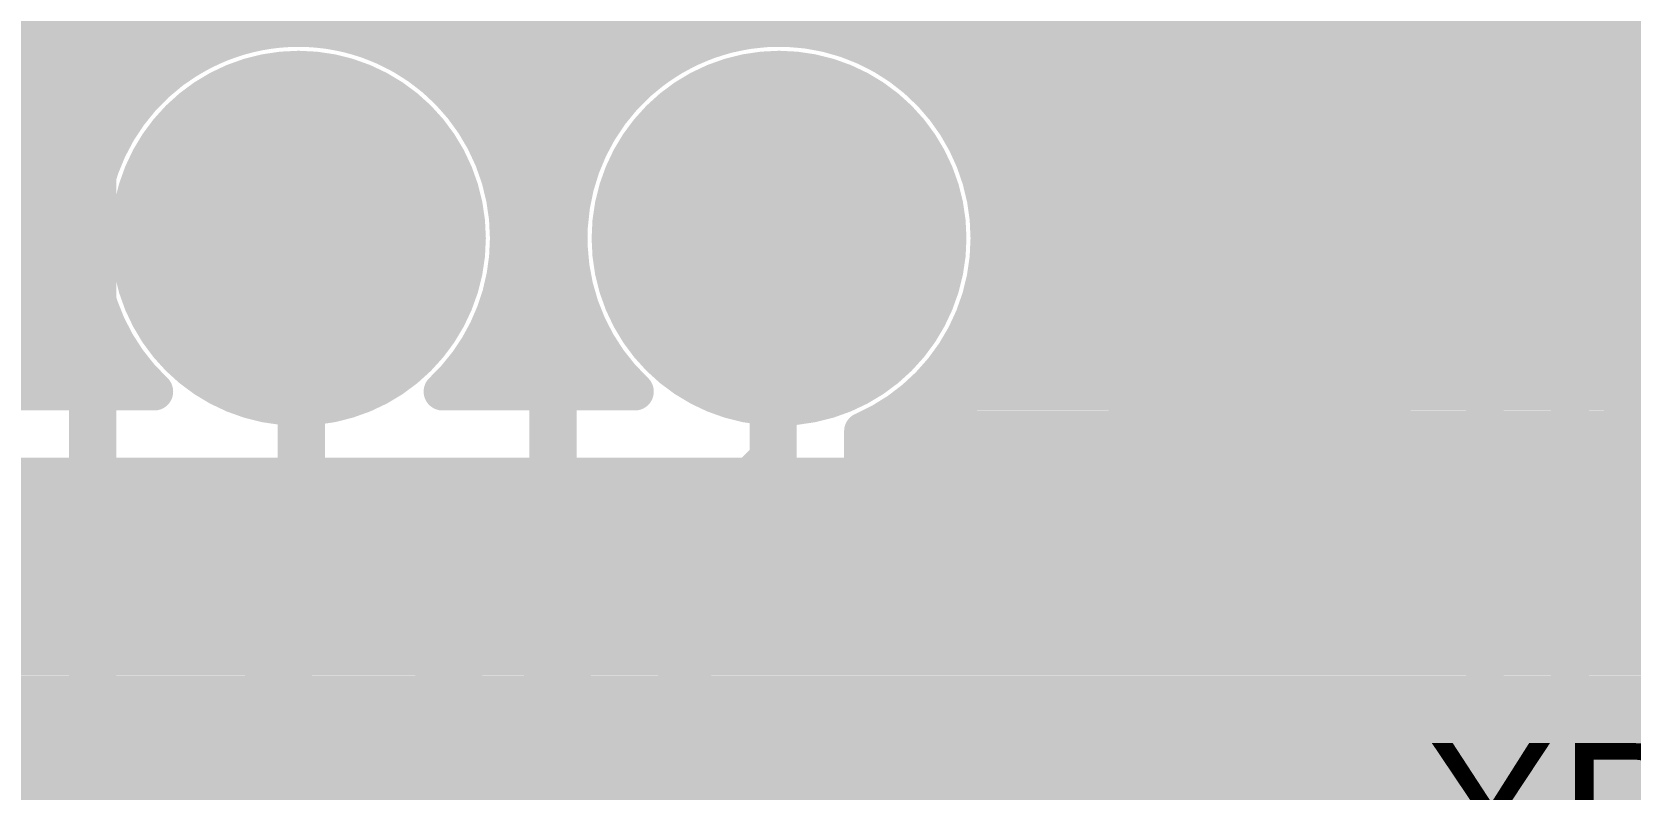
# Model space of a CAD drawing. Header units: millimetres. Extents: x 0.11 to 5.67, y 0.55 to 4.24.
# Drawn here: x 4.7873 to 5.1198, y 2.1053 to 2.2628 of the extents above; entities that cross this region are included whole.
import ezdxf

# ---------------------------------------------------------------- set-up
doc = ezdxf.new("R2010")
doc.units = ezdxf.units.MM
doc.header["$MEASUREMENT"] = 0
for name, color, linetype in [('BottomLayer', 5, 'Continuous'), ('BottomSolder', 6, 'Continuous'), ('InternalPlane1', 76, 'Continuous'), ('InternalPlane2', 16, 'Continuous'), ('MultiLayer', 9, 'Continuous'), ('PadHoleLayer', 156, 'Continuous'), ('TopLayer', 1, 'Continuous'), ('TopOverlay', 2, 'Continuous'), ('TopSolder', 216, 'Continuous')]:
    doc.layers.add(name, color=color, linetype=linetype)

# ---------------------------------------------------------------- blocks, each defined once
blk = doc.blocks.new('PBD16_44')
at = {"layer": 'BottomLayer', "const_width": 0.03}
for points in [[(-0.015, 0.1, 1), (0.015, 0.1, 1)], [(0.085, 0.1, 1), (0.115, 0.1, 1)], [(0.185, 0.1, 1), (0.215, 0.1, 1)], [(0.285, 0.1, 1), (0.315, 0.1, 1)]]:
    blk.add_lwpolyline(points, format="xyb", close=True, dxfattribs=at)
at = {"layer": 'BottomSolder', "const_width": 0.03197}
for points in [[(-0.01598, 0.1, 1), (0.01598, 0.1, 1)], [(0.08402, 0.1, 1), (0.11598, 0.1, 1)], [(0.18402, 0.1, 1), (0.21598, 0.1, 1)], [(0.28402, 0.1, 1), (0.31598, 0.1, 1)]]:
    blk.add_lwpolyline(points, format="xyb", close=True, dxfattribs=at)
at = {"layer": 'InternalPlane1', "const_width": 0.01181}
for points in [[(-0.02203, 0.14324, -0.240079), (0.02203, 0.14324)], [(0.04324, 0.12203, -0.240079), (0.04324, 0.07797)], [(0.35676, 0.07797, -0.240079), (0.35676, 0.12203)], [(0.02203, 0.05676, -0.240079), (-0.02203, 0.05676)]]:
    blk.add_lwpolyline(points, format="xyb", dxfattribs=at)
at = {"layer": 'InternalPlane1'}
for points, const_width in [([(0.01908, 0.14324, 1), (0.02498, 0.14324, 1)], 0.00591), ([(0.0805, 0.1, 1), (0.1195, 0.1, 1)], 0.039), ([(0.1805, 0.1, 1), (0.2195, 0.1, 1)], 0.039), ([(0.2805, 0.1, 1), (0.3195, 0.1, 1)], 0.039), ([(0.04029, 0.12203, 1), (0.04619, 0.12203, 1)], 0.00591), ([(0.35381, 0.12203, 1), (0.35971, 0.12203, 1)], 0.00591), ([(0.04029, 0.07797, 1), (0.04619, 0.07797, 1)], 0.00591), ([(0.35381, 0.07797, 1), (0.35971, 0.07797, 1)], 0.00591), ([(0.01908, 0.05676, 1), (0.02498, 0.05676, 1)], 0.00591)]:
    blk.add_lwpolyline(points, format="xyb", close=True, dxfattribs=dict(at, const_width=const_width))
at = {"layer": 'InternalPlane2', "const_width": 0.039}
for points in [[(-0.0195, 0.1, 1), (0.0195, 0.1, 1)], [(0.0805, 0.1, 1), (0.1195, 0.1, 1)], [(0.1805, 0.1, 1), (0.2195, 0.1, 1)], [(0.2805, 0.1, 1), (0.3195, 0.1, 1)]]:
    blk.add_lwpolyline(points, format="xyb", close=True, dxfattribs=at)
at = {"layer": 'MultiLayer', "const_width": 0.03}
for points in [[(-0.015, 0.1, 1), (0.015, 0.1, 1)], [(0.085, 0.1, 1), (0.115, 0.1, 1)], [(0.185, 0.1, 1), (0.215, 0.1, 1)], [(0.285, 0.1, 1), (0.315, 0.1, 1)]]:
    blk.add_lwpolyline(points, format="xyb", close=True, dxfattribs=at)
at = {"layer": 'PadHoleLayer', "const_width": 0.019}
for points in [[(0.0905, 0.1, 1), (0.1095, 0.1, 1)], [(0.1905, 0.1, 1), (0.2095, 0.1, 1)], [(0.2905, 0.1, 1), (0.3095, 0.1, 1)]]:
    blk.add_lwpolyline(points, format="xyb", close=True, dxfattribs=at)
at = {"layer": 'TopLayer', "const_width": 0.03}
for points in [[(-0.015, 0.1, 1), (0.015, 0.1, 1)], [(0.085, 0.1, 1), (0.115, 0.1, 1)], [(0.185, 0.1, 1), (0.215, 0.1, 1)], [(0.285, 0.1, 1), (0.315, 0.1, 1)]]:
    blk.add_lwpolyline(points, format="xyb", close=True, dxfattribs=at)
at = {"layer": 'TopOverlay', "const_width": 0.01}
blk.add_lwpolyline([(0.775, 0.175), (-0.085, 0.175)], dxfattribs=at)
at = {"layer": 'TopSolder', "const_width": 0.03197}
for points in [[(-0.01598, 0.1, 1), (0.01598, 0.1, 1)], [(0.08402, 0.1, 1), (0.11598, 0.1, 1)], [(0.18402, 0.1, 1), (0.21598, 0.1, 1)], [(0.28402, 0.1, 1), (0.31598, 0.1, 1)]]:
    blk.add_lwpolyline(points, format="xyb", close=True, dxfattribs=at)

msp = doc.modelspace()

# ---------------------------------------------------------------- linework, layer by layer
at = {"layer": 'BottomLayer'}
for points, const_width in [([(4.79993, 2.11883), (4.79993, 2.27667)], 0.00984), ([(4.91437, 2.26466), (4.92827, 2.27855)], 0.00787), ([(4.87697, 2.24715), (4.87697, 2.2724)], 0.00787), ([(4.89567, 2.15059), (4.89567, 2.2724)], 0.00984), ([(4.81864, 2.25644), (4.81864, 2.26892)], 0.00787), ([(4.81864, 2.26673), (4.87697, 2.26673)], 0.00787), ([(4.91437, 2.25325), (4.91437, 2.26466)], 0.00787), ([(4.91644, 2.26673), (5.40945, 2.26673)], 0.00787), ([(4.81864, 2.25885), (4.82277, 2.25885)], 0.00787), ([(4.86267, 2.25885), (4.87697, 2.25885)], 0.00787), ([(4.91437, 2.25885), (4.92277, 2.25885)], 0.00787), ([(4.96267, 2.25885), (5.02277, 2.25885)], 0.00787), ([(5.06267, 2.25885), (5.12757, 2.25885)], 0.00787), ([(4.87353, 2.25098), (4.87697, 2.25098)], 0.00787), ([(4.97353, 2.25098), (5.0119, 2.25098)], 0.00787), ([(5.07353, 2.25098), (5.11477, 2.25098)], 0.00787), ([(4.97983, 2.2431), (5.0056, 2.2431)], 0.00787), ([(5.07983, 2.2431), (5.10795, 2.2431)], 0.00787), ([(4.98372, 2.23523), (5.00172, 2.23523)], 0.00787), ([(5.08372, 2.23523), (5.10382, 2.23523)], 0.00787), ([(4.98585, 2.22736), (4.99958, 2.22736)], 0.00787), ([(5.08585, 2.22736), (5.10158, 2.22736)], 0.00787), ([(5.10484, 2.21988), (5.14272, 2.21988)], 0.01969), ([(4.84331, 2.13366), (4.84331, 2.22004)], 0.00984), ([(4.9415, 2.21823), (4.94331, 2.22004)], 0.00984), ([(4.9415, 2.17378), (4.9415, 2.21823)], 0.00984), ([(4.98649, 2.21948), (4.99894, 2.21948)], 0.00787), ([(5.08649, 2.21948), (5.10091, 2.21948)], 0.00787), ([(4.98571, 2.21161), (4.99973, 2.21161)], 0.00787), ([(5.08571, 2.21161), (5.10173, 2.21161)], 0.00787), ([(4.98341, 2.20373), (5.00202, 2.20373)], 0.00787), ([(5.08341, 2.20373), (5.10415, 2.20373)], 0.00787), ([(4.97932, 2.19586), (5.00612, 2.19586)], 0.00787), ([(5.07932, 2.19586), (5.10849, 2.19586)], 0.00787), ([(4.9727, 2.18799), (5.01273, 2.18799)], 0.00787), ([(5.0727, 2.18799), (5.11568, 2.18799)], 0.00787), ([(4.9602, 2.17378), (4.9602, 2.17974)], 0.00787), ([(4.96102, 2.18011), (5.02441, 2.18011)], 0.00787), ([(5.06102, 2.18011), (5.12981, 2.18011)], 0.00787), ([(4.82382, 2.0561), (4.9415, 2.17378)], 0.00984), ([(4.96013, 2.17224), (5.40945, 2.17224)], 0.00787), ([(4.95765, 2.16436), (5.40945, 2.16436)], 0.00787), ([(4.84252, 2.04836), (4.95472, 2.16056)], 0.00787), ([(4.95065, 2.15649), (5.40945, 2.15649)], 0.00787), ([(4.79921, 2.05413), (4.89567, 2.15059)], 0.00984), ([(4.94278, 2.14862), (5.40945, 2.14862)], 0.00787), ([(4.93491, 2.14074), (5.40945, 2.14074)], 0.00787), ([(4.77264, 2.06299), (4.84331, 2.13366)], 0.00984), ([(4.92703, 2.13287), (5.40945, 2.13287)], 0.00787), ([(4.91916, 2.12499), (5.40945, 2.12499)], 0.00787), ([(4.74311, 2.06201), (4.79993, 2.11883)], 0.00984), ([(4.91128, 2.11712), (5.40945, 2.11712)], 0.00787), ([(4.90341, 2.10925), (5.40945, 2.10925)], 0.00787), ([(4.89554, 2.10137), (5.40945, 2.10137)], 0.00787)]:
    msp.add_lwpolyline(points, dxfattribs=dict(at, const_width=const_width))
for points, const_width in [([(4.9124, 2.26466, 1), (4.91634, 2.26466, 1)], 0.00394), ([(4.9124, 2.26466, 1), (4.91634, 2.26466, 1)], 0.00394), ([(5.0865, 2.21988, 1), (4.99894, 2.21988, 1)], 0.00787), ([(5.18453, 2.21988, 1), (5.10091, 2.21988, 1)], 0.00787), ([(4.81667, 2.25885, 1), (4.8206, 2.25885, 1)], 0.00394), ([(4.8208, 2.25885, 1), (4.82474, 2.25885, 1)], 0.00394), ([(4.8607, 2.25885, 1), (4.86463, 2.25885, 1)], 0.00394), ([(4.875, 2.25885, 1), (4.87894, 2.25885, 1)], 0.00394), ([(4.9124, 2.25885, 1), (4.91634, 2.25885, 1)], 0.00394), ([(4.9208, 2.25885, 1), (4.92474, 2.25885, 1)], 0.00394), ([(4.9607, 2.25885, 1), (4.96463, 2.25885, 1)], 0.00394), ([(5.0208, 2.25885, 1), (5.02474, 2.25885, 1)], 0.00394), ([(5.0607, 2.25885, 1), (5.06463, 2.25885, 1)], 0.00394), ([(4.81667, 2.25644, 1), (4.8206, 2.25644, 1)], 0.00394), ([(4.81667, 2.25644, 1), (4.8206, 2.25644, 1)], 0.00394), ([(4.87156, 2.25098, 1), (4.8755, 2.25098, 1)], 0.00394), ([(4.875, 2.25098, 1), (4.87894, 2.25098, 1)], 0.00394), ([(4.9124, 2.25325, 1), (4.91634, 2.25325, 1)], 0.00394), ([(4.9124, 2.25325, 1), (4.91634, 2.25325, 1)], 0.00394), ([(4.97156, 2.25098, 1), (4.9755, 2.25098, 1)], 0.00394), ([(5.00993, 2.25098, 1), (5.01387, 2.25098, 1)], 0.00394), ([(5.07156, 2.25098, 1), (5.0755, 2.25098, 1)], 0.00394), ([(5.1128, 2.25098, 1), (5.11674, 2.25098, 1)], 0.00394), ([(4.875, 2.24715, 1), (4.87894, 2.24715, 1)], 0.00394), ([(4.875, 2.24715, 1), (4.87894, 2.24715, 1)], 0.00394), ([(4.97786, 2.2431, 1), (4.9818, 2.2431, 1)], 0.00394), ([(5.00364, 2.2431, 1), (5.00757, 2.2431, 1)], 0.00394), ([(5.07786, 2.2431, 1), (5.0818, 2.2431, 1)], 0.00394), ([(5.10598, 2.2431, 1), (5.10992, 2.2431, 1)], 0.00394), ([(4.98175, 2.23523, 1), (4.98569, 2.23523, 1)], 0.00394), ([(4.99975, 2.23523, 1), (5.00368, 2.23523, 1)], 0.00394), ([(5.08175, 2.23523, 1), (5.08569, 2.23523, 1)], 0.00394), ([(5.10186, 2.23523, 1), (5.10579, 2.23523, 1)], 0.00394), ([(4.98388, 2.22736, 1), (4.98782, 2.22736, 1)], 0.00394), ([(4.99761, 2.22736, 1), (5.00155, 2.22736, 1)], 0.00394), ([(5.08388, 2.22736, 1), (5.08782, 2.22736, 1)], 0.00394), ([(5.09961, 2.22736, 1), (5.10355, 2.22736, 1)], 0.00394), ([(5.09992, 2.21988, 1), (5.10976, 2.21988, 1)], 0.00984), ([(4.84085, 2.22004, 1), (4.84577, 2.22004, 1)], 0.00492), ([(4.94085, 2.22004, 1), (4.94577, 2.22004, 1)], 0.00492), ([(4.93904, 2.21823, 1), (4.94396, 2.21823, 1)], 0.00492), ([(4.93904, 2.21823, 1), (4.94396, 2.21823, 1)], 0.00492), ([(4.98453, 2.21988, 1), (4.98846, 2.21988, 1)], 0.00394), ([(4.98453, 2.21988, 1), (4.98846, 2.21988, 1)], 0.00394), ([(4.98453, 2.21948, 1), (4.98846, 2.21948, 1)], 0.00394), ([(4.99697, 2.21988, 1), (5.00091, 2.21988, 1)], 0.00394), ([(4.99697, 2.21948, 1), (5.00091, 2.21948, 1)], 0.00394), ([(5.08453, 2.21988, 1), (5.08846, 2.21988, 1)], 0.00394), ([(5.08453, 2.21948, 1), (5.08846, 2.21948, 1)], 0.00394), ([(5.09894, 2.21988, 1), (5.10287, 2.21988, 1)], 0.00394), ([(5.09894, 2.21948, 1), (5.10288, 2.21948, 1)], 0.00394), ([(4.98374, 2.21161, 1), (4.98768, 2.21161, 1)], 0.00394), ([(4.99776, 2.21161, 1), (5.00169, 2.21161, 1)], 0.00394), ([(5.08374, 2.21161, 1), (5.08768, 2.21161, 1)], 0.00394), ([(5.09976, 2.21161, 1), (5.1037, 2.21161, 1)], 0.00394), ([(4.98144, 2.20373, 1), (4.98538, 2.20373, 1)], 0.00394), ([(5.00006, 2.20373, 1), (5.00399, 2.20373, 1)], 0.00394), ([(5.08144, 2.20373, 1), (5.08538, 2.20373, 1)], 0.00394), ([(5.10218, 2.20373, 1), (5.10612, 2.20373, 1)], 0.00394), ([(4.97735, 2.19586, 1), (4.98129, 2.19586, 1)], 0.00394), ([(5.00415, 2.19586, 1), (5.00808, 2.19586, 1)], 0.00394), ([(5.07735, 2.19586, 1), (5.08129, 2.19586, 1)], 0.00394), ([(5.10653, 2.19586, 1), (5.11046, 2.19586, 1)], 0.00394), ([(4.97074, 2.18799, 1), (4.97467, 2.18799, 1)], 0.00394), ([(5.01076, 2.18799, 1), (5.0147, 2.18799, 1)], 0.00394), ([(5.07074, 2.18799, 1), (5.07467, 2.18799, 1)], 0.00394), ([(5.11371, 2.18799, 1), (5.11765, 2.18799, 1)], 0.00394), ([(4.95823, 2.17974, 1), (4.96217, 2.17974, 1)], 0.00394), ([(4.95823, 2.17974, 1), (4.96217, 2.17974, 1)], 0.00394), ([(4.95905, 2.18011, 1), (4.96299, 2.18011, 1)], 0.00394), ([(5.02244, 2.18011, 1), (5.02638, 2.18011, 1)], 0.00394), ([(5.05905, 2.18011, 1), (5.06299, 2.18011, 1)], 0.00394), ([(4.93904, 2.17378, 1), (4.94396, 2.17378, 1)], 0.00492), ([(4.93904, 2.17378, 1), (4.94396, 2.17378, 1)], 0.00492), ([(4.95816, 2.17224, 1), (4.9621, 2.17224, 1)], 0.00394), ([(4.95823, 2.17378, 1), (4.96217, 2.17378, 1)], 0.00394), ([(4.95823, 2.17378, 1), (4.96217, 2.17378, 1)], 0.00394), ([(4.95823, 2.17378, 1), (4.96217, 2.17378, 1)], 0.00394), ([(4.95569, 2.16436, 1), (4.95962, 2.16436, 1)], 0.00394), ([(4.95275, 2.16056, 1), (4.95669, 2.16056, 1)], 0.00394), ([(4.95275, 2.16056, 1), (4.95669, 2.16056, 1)], 0.00394), ([(4.95275, 2.16056, 1), (4.95669, 2.16056, 1)], 0.00394), ([(4.94869, 2.15649, 1), (4.95262, 2.15649, 1)], 0.00394), ([(4.89321, 2.15059, 1), (4.89813, 2.15059, 1)], 0.00492), ([(4.89321, 2.15059, 1), (4.89813, 2.15059, 1)], 0.00492), ([(4.94081, 2.14862, 1), (4.94475, 2.14862, 1)], 0.00394), ([(4.93294, 2.14074, 1), (4.93687, 2.14074, 1)], 0.00394), ([(4.84085, 2.13366, 1), (4.84577, 2.13366, 1)], 0.00492), ([(4.84085, 2.13366, 1), (4.84577, 2.13366, 1)], 0.00492), ([(4.92506, 2.13287, 1), (4.929, 2.13287, 1)], 0.00394), ([(4.91719, 2.12499, 1), (4.92113, 2.12499, 1)], 0.00394), ([(4.79747, 2.11883, 1), (4.8024, 2.11883, 1)], 0.00492), ([(4.79747, 2.11883, 1), (4.8024, 2.11883, 1)], 0.00492), ([(4.90932, 2.11712, 1), (4.91325, 2.11712, 1)], 0.00394), ([(4.90144, 2.10925, 1), (4.90538, 2.10925, 1)], 0.00394), ([(4.89357, 2.10137, 1), (4.8975, 2.10137, 1)], 0.00394)]:
    msp.add_lwpolyline(points, format="xyb", close=True, dxfattribs=dict(at, const_width=const_width))
at = {"layer": 'BottomLayer', "const_width": 0.00787}
for points in [[(4.81864, 2.25644, -0.388123), (4.87697, 2.24715)], [(4.91437, 2.25325, -0.639232), (4.9865, 2.21988)], [(4.9865, 2.21988, -0.29843), (4.9602, 2.17974)], [(4.9602, 2.17378, -0.198912), (4.95472, 2.16056)], [(4.9602, 2.17378, -0.198912), (4.95472, 2.16056)]]:
    msp.add_lwpolyline(points, format="xyb", dxfattribs=at)
at = {"layer": 'TopLayer'}
for points, const_width in [([(5.08957, 2.35236), (5.08957, 2.11024)], 0.00787), ([(4.99213, 2.21949), (4.99213, 2.34941)], 0.00787), ([(4.97441, 2.25008), (4.97441, 2.28968)], 0.00787), ([(5.10728, 2.24208), (5.10728, 2.27807)], 0.00787), ([(4.6122, 2.26673), (4.97441, 2.26673)], 0.00787), ([(4.99213, 2.26673), (5.08957, 2.26673)], 0.00787), ([(5.10728, 2.26673), (5.40945, 2.26673)], 0.00787), ([(5.04272, 2.21988), (5.04272, 2.25776)], 0.01969), ([(4.75787, 2.25885), (4.82277, 2.25885)], 0.00787), ([(4.86267, 2.25885), (4.92277, 2.25885)], 0.00787), ([(4.96267, 2.25885), (4.97441, 2.25885)], 0.00787), ([(4.99213, 2.25885), (5.02757, 2.25885)], 0.00787), ([(5.05787, 2.25885), (5.08957, 2.25885)], 0.00787), ([(5.10728, 2.25885), (5.12757, 2.25885)], 0.00787), ([(4.77067, 2.25098), (4.8119, 2.25098)], 0.00787), ([(4.87353, 2.25098), (4.9119, 2.25098)], 0.00787), ([(4.99213, 2.25098), (5.01477, 2.25098)], 0.00787), ([(5.07067, 2.25098), (5.08957, 2.25098)], 0.00787), ([(5.10728, 2.25098), (5.11477, 2.25098)], 0.00787), ([(4.77749, 2.2431), (4.8056, 2.2431)], 0.00787), ([(4.87983, 2.2431), (4.9056, 2.2431)], 0.00787), ([(4.99213, 2.2431), (5.00795, 2.2431)], 0.00787), ([(5.07749, 2.2431), (5.08957, 2.2431)], 0.00787), ([(4.78161, 2.23523), (4.80172, 2.23523)], 0.00787), ([(4.88372, 2.23523), (4.90172, 2.23523)], 0.00787), ([(4.99213, 2.23523), (5.00382, 2.23523)], 0.00787), ([(5.08161, 2.23523), (5.08957, 2.23523)], 0.00787), ([(4.78385, 2.22736), (4.79958, 2.22736)], 0.00787), ([(4.88585, 2.22736), (4.89958, 2.22736)], 0.00787), ([(4.99213, 2.22736), (5.00158, 2.22736)], 0.00787), ([(5.08385, 2.22736), (5.08957, 2.22736)], 0.00787), ([(4.74272, 2.21988), (4.78059, 2.21988)], 0.01969), ([(5.00484, 2.21988), (5.04272, 2.21988)], 0.01969), ([(5.04272, 2.21988), (5.08059, 2.21988)], 0.01969), ([(5.04272, 2.18201), (5.04272, 2.21988)], 0.01969), ([(4.78453, 2.21948), (4.79894, 2.21948)], 0.00787), ([(4.88649, 2.21948), (4.89894, 2.21948)], 0.00787), ([(4.99213, 2.21948), (5.00091, 2.21948)], 0.00787), ([(4.99311, 2.19882), (4.99311, 2.2185)], 0.00787), ([(5.08453, 2.21948), (5.08957, 2.21948)], 0.00787), ([(4.7837, 2.21161), (4.79973, 2.21161)], 0.00787), ([(4.88571, 2.21161), (4.89973, 2.21161)], 0.00787), ([(4.99311, 2.21161), (5.00173, 2.21161)], 0.00787), ([(5.0837, 2.21161), (5.08957, 2.21161)], 0.00787), ([(4.78128, 2.20373), (4.80202, 2.20373)], 0.00787), ([(4.88341, 2.20373), (4.90202, 2.20373)], 0.00787), ([(4.99311, 2.20373), (5.00415, 2.20373)], 0.00787), ([(5.08128, 2.20373), (5.08957, 2.20373)], 0.00787), ([(4.96457, 2.17028), (4.99311, 2.19882)], 0.00787), ([(5.10728, 2.19769), (5.10728, 2.11024)], 0.00787), ([(4.77694, 2.19586), (4.80612, 2.19586)], 0.00787), ([(4.87932, 2.19586), (4.90612, 2.19586)], 0.00787), ([(4.99015, 2.19586), (5.00849, 2.19586)], 0.00787), ([(5.07694, 2.19586), (5.08957, 2.19586)], 0.00787), ([(4.76976, 2.18799), (4.81272, 2.18799)], 0.00787), ([(4.87271, 2.18799), (4.91272, 2.18799)], 0.00787), ([(4.98228, 2.18799), (5.01568, 2.18799)], 0.00787), ([(5.06975, 2.18799), (5.08957, 2.18799)], 0.00787), ([(5.10728, 2.18799), (5.11568, 2.18799)], 0.00787), ([(4.9744, 2.18011), (5.02981, 2.18011)], 0.00787), ([(5.05562, 2.18011), (5.08957, 2.18011)], 0.00787), ([(5.10728, 2.18011), (5.12981, 2.18011)], 0.00787), ([(4.96653, 2.17224), (5.08957, 2.17224)], 0.00787), ([(5.10728, 2.17224), (5.40945, 2.17224)], 0.00787), ([(4.62205, 2.17028), (4.96457, 2.17028)], 0.00787), ([(4.49902, 2.16436), (5.08957, 2.16436)], 0.00787), ([(5.10728, 2.16436), (5.40945, 2.16436)], 0.00787), ([(4.49902, 2.15649), (5.08957, 2.15649)], 0.00787), ([(5.10728, 2.15649), (5.40945, 2.15649)], 0.00787), ([(4.49902, 2.14862), (5.08957, 2.14862)], 0.00787), ([(5.10728, 2.14862), (5.40945, 2.14862)], 0.00787), ([(4.49902, 2.14074), (5.08957, 2.14074)], 0.00787), ([(5.10728, 2.14074), (5.40945, 2.14074)], 0.00787), ([(4.49902, 2.13287), (5.08957, 2.13287)], 0.00787), ([(5.10728, 2.13287), (5.40945, 2.13287)], 0.00787), ([(4.49902, 2.12499), (5.08957, 2.12499)], 0.00787), ([(5.10728, 2.12499), (5.40945, 2.12499)], 0.00787), ([(4.50493, 2.11712), (5.08957, 2.11712)], 0.00787), ([(5.10728, 2.11712), (5.40945, 2.11712)], 0.00787), ([(4.5128, 2.10925), (5.08858, 2.10925)], 0.00787), ([(5.00689, 2.02756), (5.08957, 2.11024)], 0.00787), ([(5.10726, 2.10925), (5.40945, 2.10925)], 0.00787), ([(4.52068, 2.10137), (5.0807, 2.10137)], 0.00787), ([(5.10491, 2.10137), (5.40945, 2.10137)], 0.00787)]:
    msp.add_lwpolyline(points, dxfattribs=dict(at, const_width=const_width))
for points, const_width in [([(4.97244, 2.26673, 1), (4.97638, 2.26673, 1)], 0.00394), ([(4.99016, 2.26673, 1), (4.99409, 2.26673, 1)], 0.00394), ([(5.08453, 2.21988, 1), (5.00091, 2.21988, 1)], 0.00787), ([(5.0378, 2.25776, 1), (5.04764, 2.25776, 1)], 0.00984), ([(4.8208, 2.25885, 1), (4.82474, 2.25885, 1)], 0.00394), ([(4.8607, 2.25885, 1), (4.86463, 2.25885, 1)], 0.00394), ([(4.9208, 2.25885, 1), (4.92474, 2.25885, 1)], 0.00394), ([(4.9607, 2.25885, 1), (4.96463, 2.25885, 1)], 0.00394), ([(4.97244, 2.25885, 1), (4.97638, 2.25885, 1)], 0.00394), ([(4.99016, 2.25885, 1), (4.99409, 2.25885, 1)], 0.00394), ([(5.0256, 2.25885, 1), (5.02954, 2.25885, 1)], 0.00394), ([(5.0559, 2.25885, 1), (5.05983, 2.25885, 1)], 0.00394), ([(5.0876, 2.25885, 1), (5.09154, 2.25885, 1)], 0.00394), ([(5.10532, 2.25885, 1), (5.10925, 2.25885, 1)], 0.00394), ([(4.80993, 2.25098, 1), (4.81387, 2.25098, 1)], 0.00394), ([(4.87156, 2.25098, 1), (4.8755, 2.25098, 1)], 0.00394), ([(4.90993, 2.25098, 1), (4.91387, 2.25098, 1)], 0.00394), ([(4.99016, 2.25098, 1), (4.99409, 2.25098, 1)], 0.00394), ([(5.0128, 2.25098, 1), (5.01674, 2.25098, 1)], 0.00394), ([(5.0687, 2.25098, 1), (5.07263, 2.25098, 1)], 0.00394), ([(5.0876, 2.25098, 1), (5.09154, 2.25098, 1)], 0.00394), ([(5.10532, 2.25098, 1), (5.10925, 2.25098, 1)], 0.00394), ([(5.1128, 2.25098, 1), (5.11674, 2.25098, 1)], 0.00394), ([(4.97244, 2.25008, 1), (4.97638, 2.25008, 1)], 0.00394), ([(4.97244, 2.25008, 1), (4.97638, 2.25008, 1)], 0.00394), ([(4.80363, 2.2431, 1), (4.80757, 2.2431, 1)], 0.00394), ([(4.87786, 2.2431, 1), (4.8818, 2.2431, 1)], 0.00394), ([(4.90364, 2.2431, 1), (4.90757, 2.2431, 1)], 0.00394), ([(4.99016, 2.2431, 1), (4.99409, 2.2431, 1)], 0.00394), ([(5.00598, 2.2431, 1), (5.00992, 2.2431, 1)], 0.00394), ([(5.07552, 2.2431, 1), (5.07945, 2.2431, 1)], 0.00394), ([(5.0876, 2.2431, 1), (5.09154, 2.2431, 1)], 0.00394), ([(5.10532, 2.24208, 1), (5.10925, 2.24208, 1)], 0.00394), ([(5.10532, 2.24208, 1), (5.10925, 2.24208, 1)], 0.00394), ([(4.79975, 2.23523, 1), (4.80368, 2.23523, 1)], 0.00394), ([(4.88175, 2.23523, 1), (4.88569, 2.23523, 1)], 0.00394), ([(4.89975, 2.23523, 1), (4.90368, 2.23523, 1)], 0.00394), ([(4.99016, 2.23523, 1), (4.99409, 2.23523, 1)], 0.00394), ([(5.00186, 2.23523, 1), (5.00579, 2.23523, 1)], 0.00394), ([(5.07964, 2.23523, 1), (5.08358, 2.23523, 1)], 0.00394), ([(5.0876, 2.23523, 1), (5.09154, 2.23523, 1)], 0.00394), ([(4.78189, 2.22736, 1), (4.78582, 2.22736, 1)], 0.00394), ([(4.79761, 2.22736, 1), (4.80155, 2.22736, 1)], 0.00394), ([(4.88388, 2.22736, 1), (4.88782, 2.22736, 1)], 0.00394), ([(4.89761, 2.22736, 1), (4.90155, 2.22736, 1)], 0.00394), ([(4.99016, 2.22736, 1), (4.99409, 2.22736, 1)], 0.00394), ([(4.99961, 2.22736, 1), (5.00355, 2.22736, 1)], 0.00394), ([(5.08189, 2.22736, 1), (5.08582, 2.22736, 1)], 0.00394), ([(5.0876, 2.22736, 1), (5.09154, 2.22736, 1)], 0.00394), ([(4.77567, 2.21988, 1), (4.78551, 2.21988, 1)], 0.00984), ([(4.99992, 2.21988, 1), (5.00976, 2.21988, 1)], 0.00984), ([(5.0378, 2.21988, 1), (5.04764, 2.21988, 1)], 0.00984), ([(5.0378, 2.21988, 1), (5.04764, 2.21988, 1)], 0.00984), ([(5.0378, 2.21988, 1), (5.04764, 2.21988, 1)], 0.00984), ([(5.0378, 2.21988, 1), (5.04764, 2.21988, 1)], 0.00984), ([(5.07567, 2.21988, 1), (5.08551, 2.21988, 1)], 0.00984), ([(4.78256, 2.21988, 1), (4.7865, 2.21988, 1)], 0.00394), ([(4.78256, 2.21988, 1), (4.7865, 2.21988, 1)], 0.00394), ([(4.78256, 2.21948, 1), (4.78649, 2.21948, 1)], 0.00394), ([(4.79697, 2.21948, 1), (4.80091, 2.21948, 1)], 0.00394), ([(4.88453, 2.21988, 1), (4.88846, 2.21988, 1)], 0.00394), ([(4.88453, 2.21988, 1), (4.88846, 2.21988, 1)], 0.00394), ([(4.88453, 2.21948, 1), (4.88846, 2.21948, 1)], 0.00394), ([(4.89697, 2.21948, 1), (4.90091, 2.21948, 1)], 0.00394), ([(4.99016, 2.21949, 1), (4.99409, 2.21949, 1)], 0.00394), ([(4.99016, 2.21948, 1), (4.9941, 2.21948, 1)], 0.00394), ([(4.99114, 2.2185, 1), (4.99508, 2.2185, 1)], 0.00394), ([(4.99894, 2.21988, 1), (5.00287, 2.21988, 1)], 0.00394), ([(4.99894, 2.21948, 1), (5.00288, 2.21948, 1)], 0.00394), ([(5.08256, 2.21988, 1), (5.0865, 2.21988, 1)], 0.00394), ([(5.08256, 2.21948, 1), (5.08649, 2.21948, 1)], 0.00394), ([(5.0876, 2.21948, 1), (5.09154, 2.21948, 1)], 0.00394), ([(4.78173, 2.21161, 1), (4.78567, 2.21161, 1)], 0.00394), ([(4.79776, 2.21161, 1), (4.80169, 2.21161, 1)], 0.00394), ([(4.88374, 2.21161, 1), (4.88768, 2.21161, 1)], 0.00394), ([(4.89776, 2.21161, 1), (4.90169, 2.21161, 1)], 0.00394), ([(4.99114, 2.21161, 1), (4.99508, 2.21161, 1)], 0.00394), ([(4.99976, 2.21161, 1), (5.0037, 2.21161, 1)], 0.00394), ([(5.08173, 2.21161, 1), (5.08567, 2.21161, 1)], 0.00394), ([(5.0876, 2.21161, 1), (5.09154, 2.21161, 1)], 0.00394), ([(4.80006, 2.20373, 1), (4.80399, 2.20373, 1)], 0.00394), ([(4.88144, 2.20373, 1), (4.88538, 2.20373, 1)], 0.00394), ([(4.90006, 2.20373, 1), (4.90399, 2.20373, 1)], 0.00394), ([(4.99114, 2.20373, 1), (4.99508, 2.20373, 1)], 0.00394), ([(5.00218, 2.20373, 1), (5.00612, 2.20373, 1)], 0.00394), ([(5.07931, 2.20373, 1), (5.08325, 2.20373, 1)], 0.00394), ([(5.0876, 2.20373, 1), (5.09154, 2.20373, 1)], 0.00394), ([(4.99114, 2.19882, 1), (4.99508, 2.19882, 1)], 0.00394), ([(4.99114, 2.19882, 1), (4.99508, 2.19882, 1)], 0.00394), ([(5.10532, 2.19769, 1), (5.10925, 2.19769, 1)], 0.00394), ([(5.10532, 2.19769, 1), (5.10925, 2.19769, 1)], 0.00394), ([(4.80415, 2.19586, 1), (4.80808, 2.19586, 1)], 0.00394), ([(4.87735, 2.19586, 1), (4.88129, 2.19586, 1)], 0.00394), ([(4.90415, 2.19586, 1), (4.90808, 2.19586, 1)], 0.00394), ([(4.98818, 2.19586, 1), (4.99212, 2.19586, 1)], 0.00394), ([(5.00653, 2.19586, 1), (5.01046, 2.19586, 1)], 0.00394), ([(5.07497, 2.19586, 1), (5.07891, 2.19586, 1)], 0.00394), ([(5.0876, 2.19586, 1), (5.09154, 2.19586, 1)], 0.00394), ([(4.81075, 2.18799, 1), (4.81469, 2.18799, 1)], 0.00394), ([(4.81075, 2.18799, 1), (4.81469, 2.18799, 1)], 0.00394), ([(4.87074, 2.18799, 1), (4.87468, 2.18799, 1)], 0.00394), ([(4.87074, 2.18799, 1), (4.87468, 2.18799, 1)], 0.00394), ([(4.91075, 2.18799, 1), (4.91469, 2.18799, 1)], 0.00394), ([(4.91075, 2.18799, 1), (4.91469, 2.18799, 1)], 0.00394), ([(4.98031, 2.18799, 1), (4.98425, 2.18799, 1)], 0.00394), ([(5.01371, 2.18799, 1), (5.01765, 2.18799, 1)], 0.00394), ([(5.0378, 2.18201, 1), (5.04764, 2.18201, 1)], 0.00984), ([(5.06778, 2.18799, 1), (5.07172, 2.18799, 1)], 0.00394), ([(5.0876, 2.18799, 1), (5.09154, 2.18799, 1)], 0.00394), ([(5.10532, 2.18799, 1), (5.10925, 2.18799, 1)], 0.00394), ([(5.11371, 2.18799, 1), (5.11765, 2.18799, 1)], 0.00394), ([(4.97243, 2.18011, 1), (4.97637, 2.18011, 1)], 0.00394), ([(5.02784, 2.18011, 1), (5.03178, 2.18011, 1)], 0.00394), ([(5.05365, 2.18011, 1), (5.05759, 2.18011, 1)], 0.00394), ([(5.0876, 2.18011, 1), (5.09154, 2.18011, 1)], 0.00394), ([(5.10532, 2.18011, 1), (5.10925, 2.18011, 1)], 0.00394), ([(4.96456, 2.17224, 1), (4.9685, 2.17224, 1)], 0.00394), ([(5.0876, 2.17224, 1), (5.09154, 2.17224, 1)], 0.00394), ([(5.10532, 2.17224, 1), (5.10925, 2.17224, 1)], 0.00394), ([(4.9626, 2.17028, 1), (4.96654, 2.17028, 1)], 0.00394), ([(4.9626, 2.17028, 1), (4.96654, 2.17028, 1)], 0.00394), ([(5.0876, 2.16436, 1), (5.09154, 2.16436, 1)], 0.00394), ([(5.10532, 2.16436, 1), (5.10925, 2.16436, 1)], 0.00394), ([(5.0876, 2.15649, 1), (5.09154, 2.15649, 1)], 0.00394), ([(5.10532, 2.15649, 1), (5.10925, 2.15649, 1)], 0.00394), ([(5.0876, 2.14862, 1), (5.09154, 2.14862, 1)], 0.00394), ([(5.10532, 2.14862, 1), (5.10925, 2.14862, 1)], 0.00394), ([(5.0876, 2.14074, 1), (5.09154, 2.14074, 1)], 0.00394), ([(5.10532, 2.14074, 1), (5.10925, 2.14074, 1)], 0.00394), ([(5.0876, 2.13287, 1), (5.09154, 2.13287, 1)], 0.00394), ([(5.10532, 2.13287, 1), (5.10925, 2.13287, 1)], 0.00394), ([(5.0876, 2.12499, 1), (5.09154, 2.12499, 1)], 0.00394), ([(5.10532, 2.12499, 1), (5.10925, 2.12499, 1)], 0.00394), ([(5.0876, 2.11712, 1), (5.09154, 2.11712, 1)], 0.00394), ([(5.10532, 2.11712, 1), (5.10925, 2.11712, 1)], 0.00394), ([(5.08661, 2.10925, 1), (5.09055, 2.10925, 1)], 0.00394), ([(5.0876, 2.11024, 1), (5.09154, 2.11024, 1)], 0.00394), ([(5.0876, 2.11024, 1), (5.09154, 2.11024, 1)], 0.00394), ([(5.10529, 2.10925, 1), (5.10922, 2.10925, 1)], 0.00394), ([(5.10532, 2.11024, 1), (5.10925, 2.11024, 1)], 0.00394), ([(5.10532, 2.11024, 1), (5.10925, 2.11024, 1)], 0.00394), ([(5.10532, 2.11024, 1), (5.10925, 2.11024, 1)], 0.00394), ([(5.07873, 2.10137, 1), (5.08267, 2.10137, 1)], 0.00394), ([(5.10294, 2.10137, 1), (5.10688, 2.10137, 1)], 0.00394)]:
    msp.add_lwpolyline(points, format="xyb", close=True, dxfattribs=dict(at, const_width=const_width))
at = {"layer": 'TopLayer', "const_width": 0.00787}
for points in [[(4.71568, 2.18799, -1.56522), (4.78453, 2.21988)], [(4.81272, 2.18799, -1.521689), (4.8865, 2.21988)], [(4.91272, 2.18799, -1.027724), (4.97441, 2.25008)], [(5.10728, 2.24208, -0.753117), (5.18453, 2.21988)], [(4.78453, 2.21988, -0.22034), (4.76976, 2.18799)], [(4.8865, 2.21988, -0.206881), (4.87271, 2.18799)], [(5.18453, 2.21988, -0.753116), (5.10728, 2.19769)], [(5.10728, 2.11024, -0.199193), (5.10208, 2.0977)], [(5.10728, 2.11024, -0.198913), (5.10209, 2.09771)]]:
    msp.add_lwpolyline(points, format="xyb", dxfattribs=at)

# ---------------------------------------------------------------- block references
at = {"rotation": 180}
msp.add_blockref('PBD16_44', (5.14272, 2.31988), dxfattribs=at)

# ---------------------------------------------------------------- texts
at = {"layer": 'TopOverlay'}
msp.add_text('XP3', height=0.031496, dxfattribs=at).set_placement((5.07676, 2.08337))

doc.saveas('drawing.dxf')
